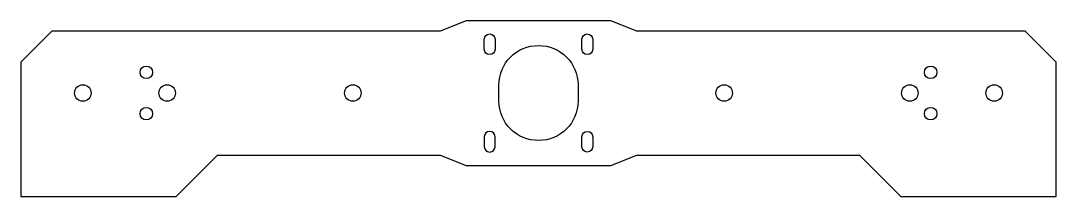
# Model space of a CAD drawing. Header units: millimetres. Extents: x -250 to 250, y -50 to 35.
import ezdxf

# ---------------------------------------------------------------- set-up
doc = ezdxf.new("R2010")
doc.units = ezdxf.units.MM
doc.layers.get('0').update_dxf_attribs({"linetype": 'CONTINUOUS'})

msp = doc.modelspace()

# ---------------------------------------------------------------- linework, layer by layer
msp.add_lwpolyline([(-35, 35), (-47.53, 30), (-235, 30), (-250, 15), (-250, -50), (-175, -50), (-155, -30), (-47.53, -30), (-35, -35), (35, -35), (47.53, -30), (155, -30), (175, -50), (250, -50), (250, 15), (235, 30), (47.53, 30), (35, 35)], close=True)
for points in [[(-20.97, 25.97), (-20.97, 21.17, -1), (-26.17, 21.17), (-26.17, 25.97, -1)], [(26.17, 25.97), (26.17, 21.17, -1), (20.97, 21.17), (20.97, 25.97, -1)], [(-19.12, 0.34), (-19.12, 3.88, -1), (19.12, 3.88), (19.12, 0.34, -0.008981), (19.12, -0.34), (19.12, -3.88, -1), (-19.12, -3.88), (-19.12, -0.34, -0.008981)], [(-20.97, -21.17, 1), (-26.17, -21.17), (-26.17, -25.97, 1), (-20.97, -25.97)], [(20.97, -25.97), (20.97, -21.17, -1), (26.17, -21.17), (26.17, -25.97, -1)]]:
    msp.add_lwpolyline(points, format="xyb", close=True)
for centre, radius in [((-189.32, 10), 3), ((189.32, 10), 3), ((-220, 0), 4), ((-179.3, 0), 4), ((-89.65, 0), 4), ((89.65, 0), 4), ((179.3, 0), 4), ((220, 0), 4), ((-189.32, -10), 3), ((189.32, -10), 3)]:
    msp.add_circle(centre, radius)

doc.saveas('drawing.dxf')
